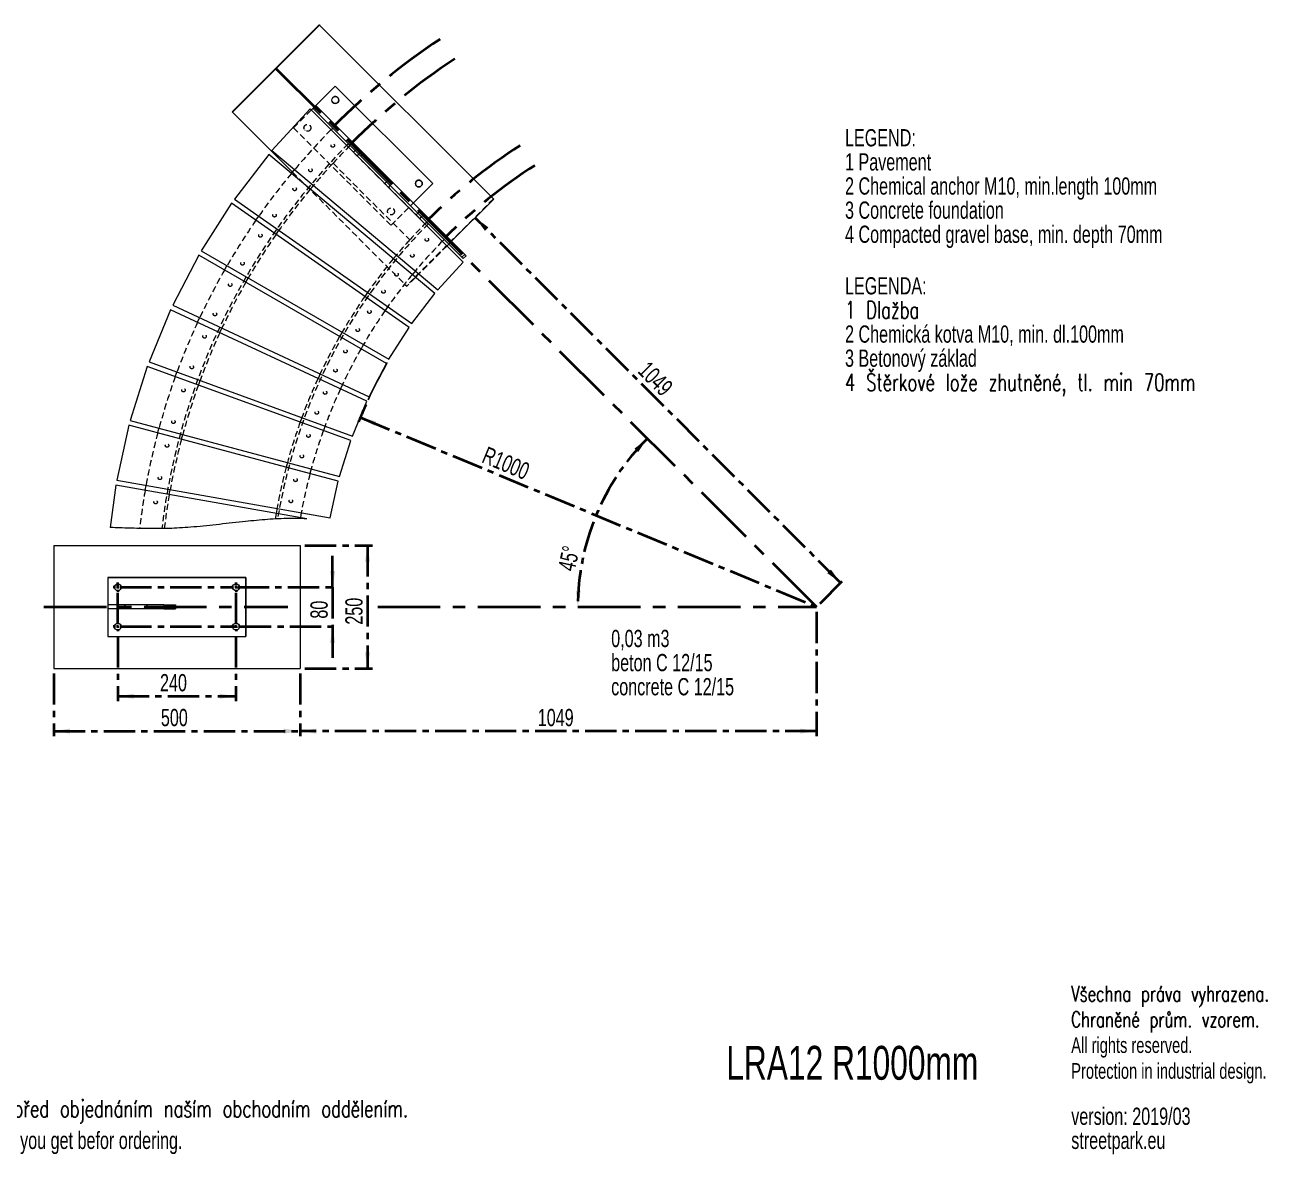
# Model space of a CAD drawing. Header units: millimetres. Extents: x 9 to 396, y 8 to 265.
# Drawn here: x 144.2 to 396.4, y 8.1 to 237.6 of the extents above; entities that cross this region are included whole.
import ezdxf

# ---------------------------------------------------------------- set-up
doc = ezdxf.new("R2010")
doc.units = ezdxf.units.MM
for name, pattern in [('CENTER', [10.16, 6.35, -1.27, 1.27, -1.27]), ('CENTERX2', [20.32, 12.7, -2.54, 2.54, -2.54]), ('HIDDEN', [1.905, 1.27, -0.635])]:
    doc.linetypes.add(name, pattern=pattern)
doc.layers.add('HLADINA0', color=7, linetype='Continuous')
doc.layers.add('HLADINA1', color=7, linetype='Continuous', lineweight=15)
doc.layers.add('HLADINA2', color=7, linetype='CENTER', lineweight=40)
doc.styles.add('SLDTEXTSTYLE0', font='TXT', dxfattribs={"width": 0.7})
doc.styles.add('SLDTEXTSTYLE1', font='TXT', dxfattribs={"width": 0.7, "bigfont": 'bigfont'})
doc.dimstyles.new('SLDDIMSTYLE0', dxfattribs={"dimtxt": 3.5, "dimasz": 3.302, "dimexe": 0, "dimexo": 0.0625, "dimgap": 0.875, "dimtad": 1, "dimlfac": 10, "dimrnd": 1e-09, "dimzin": 12, "dimdsep": 46, "dimtxsty": 'SLDTEXTSTYLE0', "dimsah": 1, "dimcen": 0.09, "dimadec": 0, "dimazin": 3, "dimtfac": 1, "dimtofl": 0, "dimtmove": 0, "dimatfit": 3, "dimfxl": 0, "dimfrac": 2, "dimtolj": 1, "dimtzin": 12, "dimarcsym": 0})
doc.dimstyles.new('SLDDIMSTYLE1', dxfattribs={"dimtxt": 3.5, "dimasz": 3.302, "dimexe": 0, "dimexo": 0.0625, "dimgap": 0.875, "dimtad": 1, "dimdec": 0, "dimlfac": 10, "dimrnd": 1e-09, "dimzin": 12, "dimdsep": 46, "dimtxsty": 'SLDTEXTSTYLE0', "dimsah": 1, "dimcen": 0.09, "dimadec": 0, "dimazin": 3, "dimtfac": 1, "dimtdec": 0, "dimtofl": 0, "dimtmove": 0, "dimatfit": 3, "dimfxl": 0, "dimfrac": 2, "dimtolj": 1, "dimtzin": 12, "dimarcsym": 0})
doc.dimstyles.new('SLDDIMSTYLE2', dxfattribs={"dimtxt": 3.5, "dimasz": 3.302, "dimexe": 0, "dimexo": 0.0625, "dimgap": 0.875, "dimtad": 1, "dimlfac": 10, "dimrnd": 1e-09, "dimzin": 12, "dimdsep": 46, "dimtxsty": 'SLDTEXTSTYLE0', "dimsah": 1, "dimcen": 0.09, "dimadec": 0, "dimazin": 3, "dimtfac": 1, "dimtmove": 0, "dimatfit": 0, "dimfxl": 0, "dimfrac": 2, "dimtolj": 1, "dimtzin": 12, "dimarcsym": 0})
doc.dimstyles.new('SLDDIMSTYLE5', dxfattribs={"dimtxt": 3.5, "dimasz": 3.302, "dimexe": 0, "dimexo": 0.0625, "dimgap": 0.875, "dimtad": 1, "dimlfac": 10, "dimrnd": 1e-09, "dimzin": 12, "dimdsep": 46, "dimtxsty": 'SLDTEXTSTYLE0', "dimsah": 1, "dimcen": 0, "dimadec": 0, "dimazin": 3, "dimtfac": 1, "dimtofl": 0, "dimtmove": 0, "dimatfit": 3, "dimfxl": 0, "dimfrac": 2, "dimtolj": 1, "dimtzin": 12, "dimarcsym": 0})
doc.dimstyles.new('SLDDIMSTYLE6', dxfattribs={"dimtxt": 3.5, "dimasz": 3.302, "dimexe": 0, "dimexo": 0.0625, "dimgap": 0.875, "dimtad": 1, "dimdec": 0, "dimlfac": 10, "dimrnd": 1e-09, "dimzin": 12, "dimdsep": 46, "dimtxsty": 'SLDTEXTSTYLE0', "dimsah": 1, "dimcen": 0.09, "dimadec": 0, "dimazin": 3, "dimtfac": 1, "dimtofl": 0, "dimtmove": 0, "dimatfit": 3, "dimfxl": 0, "dimfrac": 2, "dimtolj": 1, "dimtzin": 12, "dimarcsym": 0})
doc.dimstyles.new('SLDDIMSTYLE7', dxfattribs={"dimtxt": 3.5, "dimasz": 3.302, "dimexe": 0, "dimexo": 0.0625, "dimgap": 0.875, "dimtad": 1, "dimdec": 4, "dimlfac": 10, "dimzin": 12, "dimdsep": 46, "dimtxsty": 'SLDTEXTSTYLE0', "dimsah": 1, "dimcen": 0.09, "dimadec": 0, "dimazin": 3, "dimtfac": 1, "dimtdec": 0, "dimtofl": 0, "dimtmove": 0, "dimatfit": 3, "dimfxl": 0, "dimfrac": 2, "dimtolj": 1, "dimtzin": 12, "dimarcsym": 0})

# ---------------------------------------------------------------- blocks, each defined once
blk = doc.blocks.new('SW_NOTE_0')
at = {"layer": 'HLADINA2', "color": 0, "char_height": 3.5, "attachment_point": 1, "style": 'SLDTEXTSTYLE0'}
for s, insert in [('version: 2019/03', (0, 4.51)), ('streetpark.eu', (0, -0.39))]:
    blk.add_mtext(s, dxfattribs=dict(at, insert=insert))
blk = doc.blocks.new('SW_NOTE_1')
at = {"layer": 'HLADINA2', "color": 0, "char_height": 3.175, "attachment_point": 1}
for s, insert, style in [('Všechna práva vyhrazena.', (0, 4.09), 'SLDTEXTSTYLE1'), ('Chraněné prům. vzorem.', (0, -1.14), 'SLDTEXTSTYLE1'), ('All rights reserved.', (0, -6.37), 'SLDTEXTSTYLE0'), ('Protection in industrial design.', (0, -11.61), 'SLDTEXTSTYLE0')]:
    blk.add_mtext(s, dxfattribs=dict(at, insert=insert, style=style))
blk = doc.blocks.new('SW_NOTE_2')
at = {"layer": 'HLADINA2', "color": 0, "char_height": 3.5, "attachment_point": 1}
for s, insert, style in [('LEGENDA:', (0, 4.51), 'SLDTEXTSTYLE0'), ('1 Dlažba', (0, -0.39), 'SLDTEXTSTYLE1'), ('2 Chemická kotva M10, min. dl.100mm', (0, -5.29), 'SLDTEXTSTYLE0'), ('3 Betonový základ', (0, -10.19), 'SLDTEXTSTYLE0'), ('4 Štěrkové lože zhutněné, tl. min 70mm', (0, -15.09), 'SLDTEXTSTYLE1')]:
    blk.add_mtext(s, dxfattribs=dict(at, insert=insert, style=style))
blk = doc.blocks.new('SW_NOTE_3')
at = {"layer": 'HLADINA2', "color": 0, "char_height": 3.5, "attachment_point": 1, "style": 'SLDTEXTSTYLE0'}
for s, insert in [('LEGEND:', (0, 4.51)), ('1 Pavement', (0, -0.39)), ('2 Chemical anchor M10, min.length 100mm', (0, -5.29)), ('3 Concrete foundation', (0, -10.19)), ('4 Compacted gravel base, min. depth 70mm', (0, -15.09))]:
    blk.add_mtext(s, dxfattribs=dict(at, insert=insert))
blk = doc.blocks.new('SW_NOTE_4')
at = {"layer": 'HLADINA1', "color": 0, "char_height": 3.5, "attachment_point": 1, "style": 'SLDTEXTSTYLE0'}
for s, insert in [('0,03 m3', (0, 4.51)), ('beton C 12/15', (0, -0.39)), ('concrete C 12/15', (0, -5.29))]:
    blk.add_mtext(s, dxfattribs=dict(at, insert=insert))
blk = doc.blocks.new('_D_8')
at = {"layer": 'HLADINA2'}
blk.add_line((212.3, 157.8), (304.92, 119.3), dxfattribs=at)
blk.add_arc((304.92, 119.3), 100.31, 155.7781, 157.9984, dxfattribs=at)
blk.add_solid([(212.3, 157.8), (215.15, 156.07), (215.54, 157.01)], dxfattribs=at)
at = {"layer": 'HLADINA2', "insert": (238.07, 151.98), "char_height": 3.5, "attachment_point": 1, "rotation": 337.4272, "style": 'SLDTEXTSTYLE0'}
blk.add_mtext('R1000', dxfattribs=at)
blk = doc.blocks.new('_D_9')
at = {"layer": 'HLADINA2'}
for p, q in [((304.92, 118.3), (304.92, 93.07)), ((200.04, 105.8), (200.04, 93.07)), ((304.92, 94.07), (200.04, 94.07))]:
    blk.add_line(p, q, dxfattribs=at)
for points in [[(200.04, 94.07), (203.35, 93.56), (203.35, 94.58)], [(304.92, 94.07), (301.62, 94.58), (301.62, 93.56)]]:
    blk.add_solid(points, dxfattribs=at)
at = {"layer": 'HLADINA2', "insert": (248.31, 98.58), "char_height": 3.5, "attachment_point": 1, "style": 'SLDTEXTSTYLE0'}
blk.add_mtext('1049', dxfattribs=at)
blk = doc.blocks.new('_D_10')
at = {"layer": 'HLADINA2'}
for p, q in [((309.81, 124.19), (235.62, 198.38)), ((305.63, 120.01), (310.51, 124.89))]:
    blk.add_line(p, q, dxfattribs=at)
for points in [[(235.62, 198.38), (237.6, 195.68), (238.31, 196.4)], [(309.81, 124.19), (307.83, 126.88), (307.11, 126.16)]]:
    blk.add_solid(points, dxfattribs=at)
at = {"layer": 'HLADINA2', "insert": (270.89, 169.49), "char_height": 3.5, "attachment_point": 1, "rotation": 314.9986, "style": 'SLDTEXTSTYLE0'}
blk.add_mtext('1049', dxfattribs=at)
blk = doc.blocks.new('_D_11')
at = {"layer": 'HLADINA2'}
blk.add_arc((304.92, 119.3), 48.49, 135.1026, 180, dxfattribs=at)
for points in [[(270.57, 153.53), (267.95, 151.46), (268.69, 150.76)], [(256.43, 119.3), (257.05, 122.58), (256.04, 122.62)]]:
    blk.add_solid(points, dxfattribs=at)
at = {"layer": 'HLADINA2', "insert": (252.37, 127.11), "char_height": 3.5, "attachment_point": 1, "rotation": 77.5814, "style": 'SLDTEXTSTYLE0'}
blk.add_mtext('45°', dxfattribs=at)
blk = doc.blocks.new('_D_12')
at = {"layer": 'HLADINA2'}
for p, q in [((150.04, 105.8), (150.04, 93.07)), ((200.04, 105.8), (200.04, 93.07)), ((150.04, 94.07), (200.04, 94.07))]:
    blk.add_line(p, q, dxfattribs=at)
for points in [[(150.04, 94.07), (153.35, 93.56), (153.35, 94.58)], [(200.04, 94.07), (196.74, 94.58), (196.74, 93.56)]]:
    blk.add_solid(points, dxfattribs=at)
at = {"layer": 'HLADINA2', "insert": (171.79, 98.58), "char_height": 3.5, "attachment_point": 1, "style": 'SLDTEXTSTYLE0'}
blk.add_mtext('500', dxfattribs=at)
blk = doc.blocks.new('_D_13')
at = {"layer": 'HLADINA2'}
for p, q in [((163.04, 113.35), (163.04, 100.15)), ((187.04, 113.35), (187.04, 100.15)), ((163.04, 101.15), (187.04, 101.15))]:
    blk.add_line(p, q, dxfattribs=at)
for points in [[(163.04, 101.15), (166.35, 100.64), (166.35, 101.66)], [(187.04, 101.15), (183.74, 101.66), (183.74, 100.64)]]:
    blk.add_solid(points, dxfattribs=at)
at = {"layer": 'HLADINA2', "insert": (171.61, 105.66), "char_height": 3.5, "attachment_point": 1, "style": 'SLDTEXTSTYLE0'}
blk.add_mtext('240', dxfattribs=at)
blk = doc.blocks.new('_D_14')
at = {"layer": 'HLADINA2'}
for p, q in [((206.66, 123.3), (206.66, 129.65)), ((187.4, 123.3), (207.66, 123.3)), ((206.66, 123.3), (206.66, 115.3)), ((187.84, 115.3), (207.66, 115.3)), ((206.66, 115.3), (206.66, 108.95))]:
    blk.add_line(p, q, dxfattribs=at)
for points in [[(206.66, 123.3), (207.17, 126.6), (206.15, 126.6)], [(206.66, 115.3), (206.15, 112), (207.17, 112)]]:
    blk.add_solid(points, dxfattribs=at)
at = {"layer": 'HLADINA2', "insert": (202.15, 116.92), "char_height": 3.5, "attachment_point": 1, "rotation": 90, "style": 'SLDTEXTSTYLE0'}
blk.add_mtext('80', dxfattribs=at)
blk = doc.blocks.new('_D_15')
at = {"layer": 'HLADINA2'}
for p, q in [((201.04, 131.8), (214.75, 131.8)), ((213.75, 131.8), (213.75, 106.8)), ((201.04, 106.8), (214.75, 106.8))]:
    blk.add_line(p, q, dxfattribs=at)
for points in [[(213.75, 131.8), (213.24, 128.5), (214.26, 128.5)], [(213.75, 106.8), (214.26, 110.1), (213.24, 110.1)]]:
    blk.add_solid(points, dxfattribs=at)
at = {"layer": 'HLADINA2', "insert": (209.24, 115.7), "char_height": 3.5, "attachment_point": 1, "rotation": 90, "style": 'SLDTEXTSTYLE0'}
blk.add_mtext('250', dxfattribs=at)
blk = doc.blocks.new('SW_CENTERMARKSYMBOL_0')
at = {"layer": 'HLADINA2', "color": 0}
for p, q in [((-0.5, 0), (-0.95, 0)), ((0, 0), (-0.25, 0)), ((0, 0.5), (0, 0.95)), ((0, 0), (0, 0.25)), ((0, 0), (0, -0.25)), ((0, 0), (0.25, 0)), ((0.5, 0), (0.95, 0)), ((0, -0.5), (0, -0.95))]:
    blk.add_line(p, q, dxfattribs=at)
blk = doc.blocks.new('SW_CENTERMARKSYMBOL_1')
at = {"layer": 'HLADINA2', "color": 0}
for p, q in [((0, 0.5), (0, 8.32)), ((0, 0), (-0.25, 0)), ((0, 0), (0, 0.25)), ((0, 0), (0, -0.25)), ((0, 0), (0.25, 0)), ((0.5, 0), (0.95, 0)), ((-0.5, 0), (-0.95, 0)), ((0, -0.5), (0, -0.95))]:
    blk.add_line(p, q, dxfattribs=at)
blk = doc.blocks.new('SW_CENTERMARKSYMBOL_2')
at = {"layer": 'HLADINA2', "color": 0}
for p, q in [((0, 0.5), (0, 8.46)), ((-0.5, 0), (-0.95, 0)), ((0, 0), (-0.25, 0)), ((0, 0), (0, 0.25)), ((0, 0), (0, -0.25)), ((0, 0), (0.25, 0)), ((0.5, 0), (23.79, 0)), ((0, -0.5), (0, -0.95))]:
    blk.add_line(p, q, dxfattribs=at)
blk = doc.blocks.new('SW_CENTERMARKSYMBOL_3')
at = {"layer": 'HLADINA2', "color": 0}
for p, q in [((-0.5, 0), (-0.95, 0)), ((0, 0), (-0.25, 0)), ((0, 0.5), (0, 0.95)), ((0, 0), (0, 0.25)), ((0, 0), (0, -0.25)), ((0, 0), (0.25, 0)), ((0, -0.5), (0, -0.95)), ((0.5, 0), (23.36, 0))]:
    blk.add_line(p, q, dxfattribs=at)

msp = doc.modelspace()

# ---------------------------------------------------------------- hatches: boundary and pattern name
at = {"linetype": 'Continuous', "lineweight": 0}
h = msp.add_hatch(dxfattribs=at)
h.set_pattern_fill('ANSI31', style=0)
h.paths.add_polyline_path([(172.361783, 119.701622), (161.044255, 119.701622), (161.044255, 118.901622), (172.361783, 118.901622)], flags=0)

# ---------------------------------------------------------------- linework, layer by layer
at = {"color": 7, "linetype": 'Continuous', "lineweight": 15}
for p, q in [((203.949876, 237.556959), (186.271784, 219.879712)), ((203.965175, 237.541659), (186.287084, 219.864412)), ((204.019815, 237.487017), (186.341723, 219.80977)), ((203.949876, 237.556959), (203.965175, 237.541659)), ((203.965175, 237.541659), (204.019815, 237.487017)), ((204.019815, 237.487017), (239.374141, 202.131002)), ((207.201463, 225.112609), (202.320835, 220.232214)), ((207.203211, 225.110861), (202.322583, 220.230466)), ((207.203211, 225.110861), (207.201463, 225.112609)), ((227.001634, 205.311492), (207.203211, 225.110861)), ((186.271784, 219.879712), (186.287084, 219.864412)), ((186.287084, 219.864412), (186.341723, 219.80977)), ((186.341723, 219.80977), (198.52116, 207.62975)), ((202.068878, 220.484159), (194.335916, 212.002569)), ((233.183204, 189.371319), (202.068878, 220.484159)), ((203.243319, 221.151157), (202.67762, 220.585485)), ((202.791269, 220.47183), (202.67762, 220.585485)), ((203.356968, 221.037502), (202.791269, 220.47183)), ((202.791269, 220.47183), (203.074979, 220.188107)), ((203.640678, 220.753779), (203.074979, 220.188107)), ((203.074979, 220.188107), (232.914029, 190.347631)), ((203.356968, 221.037502), (203.243319, 221.151157)), ((203.356968, 221.037502), (203.640678, 220.753779)), ((203.640678, 220.753779), (233.479728, 190.913303)), ((206.323283, 216.229958), (206.676448, 216.586466)), ((194.335916, 212.002569), (228.042598, 183.720677)), ((193.694819, 211.235106), (186.72645, 202.117921)), ((227.402237, 182.952597), (193.694819, 211.235106)), ((198.303635, 207.368038), (198.944673, 208.135551)), ((223.041741, 201.351789), (227.001634, 205.311492)), ((186.72645, 202.117921), (222.769847, 176.881345)), ((239.374141, 202.131002), (230.817944, 193.575214)), ((186.152893, 201.298755), (179.969326, 191.632073)), ((222.19629, 176.06218), (186.152893, 201.298755)), ((191.082301, 197.847322), (191.65453, 198.667418)), ((195.16561, 194.988304), (195.737789, 195.808434)), ((229.303456, 193.958377), (228.95187, 193.602452)), ((230.252245, 193.009542), (229.898526, 192.65584)), ((179.469346, 190.766036), (174.190025, 180.577317)), ((217.575879, 168.766433), (179.469346, 190.766036)), ((179.969326, 191.632073), (218.075858, 169.632471)), ((219.616555, 190.790624), (218.975938, 190.022758)), ((228.042598, 183.720677), (233.183204, 189.371319)), ((233.479728, 190.913303), (232.914029, 190.347631)), ((232.914029, 190.347631), (233.195989, 190.065658)), ((233.761688, 190.63133), (233.195989, 190.065658)), ((233.479728, 190.913303), (233.761688, 190.63133)), ((223.458622, 187.566903), (222.818107, 186.798952)), ((224.193071, 186.950657), (223.483243, 186.240864)), ((189.029552, 185.246753), (189.52866, 186.113294)), ((222.769847, 176.881345), (227.402237, 182.952597)), ((173.749323, 179.68321), (169.377842, 169.073243)), ((213.627795, 161.087573), (173.749323, 179.68321)), ((174.190025, 180.577317), (214.068127, 161.983012)), ((217.867909, 180.313545), (217.296081, 179.493169)), ((179.243049, 177.121444), (179.663992, 178.024923)), ((218.075858, 169.632471), (222.19629, 176.06218)), ((169.377842, 169.073243), (210.724438, 154.024313)), ((169.035822, 168.133551), (165.564615, 157.195911)), ((210.382418, 153.084621), (169.035822, 168.133551)), ((174.711137, 166.067905), (175.053485, 167.007478)), ((204.120833, 166.621222), (203.699686, 165.717127)), ((214.068127, 161.983012), (217.575879, 168.766433)), ((208.666379, 164.501731), (208.245198, 163.597519)), ((210.724438, 154.024313), (213.627795, 161.087573)), ((165.564615, 157.195911), (208.066343, 145.807607)), ((200.411014, 157.778092), (200.068586, 156.838548)), ((165.305796, 156.229985), (162.84313, 145.022108)), ((207.807524, 144.841682), (165.305796, 156.229985)), ((175.967033, 153.373315), (176.226862, 154.338971)), ((205.123966, 156.062718), (204.781519, 155.123181)), ((208.066343, 145.807607), (210.382418, 153.084621)), ((197.477532, 148.644871), (197.217503, 147.679269)), ((162.669482, 144.0373), (161.518889, 135.422651)), ((201.392965, 137.209305), (162.669482, 144.0373)), ((162.84313, 145.022108), (206.174797, 137.381566)), ((168.592944, 142.992834), (168.768225, 143.977354)), ((206.174797, 137.381566), (207.807524, 144.841682)), ((173.501871, 142.127258), (173.677213, 143.111767)), ((200.282653, 138.42051), (200.106879, 137.436077)), ((150.044255, 131.801622), (150.044255, 106.801622)), ((150.044255, 131.801622), (200.044255, 131.801622)), ((200.044255, 131.801622), (200.044255, 106.801622)), ((189.044255, 125.301622), (161.044255, 125.301622)), ((161.044255, 125.301622), (161.044255, 119.701622)), ((189.044255, 113.301622), (189.044255, 125.301622)), ((161.044255, 119.701622), (161.044255, 118.901622)), ((172.361783, 119.701622), (161.044255, 119.701622)), ((172.361783, 118.901622), (161.044255, 118.901622)), ((161.044255, 118.901622), (161.044255, 113.301622)), ((172.361783, 119.701622), (172.361783, 118.901622)), ((172.361783, 119.701622), (174.747648, 119.701622)), ((172.361783, 118.901622), (174.747648, 118.901622)), ((174.747648, 119.701622), (174.747648, 118.901622)), ((161.044255, 113.301622), (189.044255, 113.301622)), ((150.044255, 106.801622), (200.044255, 106.801622))]:
    msp.add_line(p, q, dxfattribs=at)
at = {"color": 7, "linetype": 'HIDDEN', "lineweight": 0}
for p, q in [((207.698124, 222.777403), (207.696375, 222.779152)), ((202.320835, 220.232214), (198.715979, 216.627531)), ((202.322583, 220.230466), (198.717727, 216.625782)), ((206.706402, 221.789226), (206.70815, 221.787477)), ((202.041134, 217.120684), (202.039386, 217.122433)), ((198.717727, 216.625782), (198.715979, 216.627531)), ((198.717727, 216.625782), (218.516149, 196.826414)), ((201.049413, 216.132507), (201.051161, 216.130758)), ((209.923867, 214.47029), (209.358168, 213.904618)), ((209.928245, 214.465911), (209.362546, 213.90024)), ((210.199993, 213.060621), (209.845376, 213.413107)), ((209.853526, 212.702113), (210.207088, 213.055657)), ((209.853526, 212.702113), (225.409504, 197.145392)), ((210.686293, 213.707828), (210.120594, 213.142156)), ((211.232368, 212.030328), (210.878806, 211.676783)), ((211.798128, 212.595939), (211.232429, 212.030267)), ((206.742622, 209.449052), (222.314005, 193.876925)), ((211.656605, 210.898947), (212.010167, 211.252492)), ((212.010228, 211.252431), (212.575927, 211.818103)), ((212.932803, 211.46121), (212.367104, 210.895538)), ((198.52116, 207.62975), (221.696049, 184.453755)), ((217.596177, 205.666215), (217.242615, 205.31267)), ((218.161907, 206.231857), (217.596208, 205.666185)), ((218.020414, 204.534834), (218.373976, 204.888379)), ((218.374007, 204.888349), (218.939705, 205.454021)), ((218.514401, 196.828162), (226.999885, 205.313241)), ((223.676478, 204.818339), (223.678227, 204.81659)), ((224.6682, 205.806516), (224.666451, 205.808265)), ((239.304202, 202.200944), (221.62611, 184.523697)), ((239.319501, 202.185644), (221.641409, 184.508397)), ((218.516149, 196.826414), (223.041741, 201.351789)), ((219.01121, 200.149797), (219.009462, 200.151546)), ((223.959986, 199.302102), (223.606424, 198.948557)), ((224.525685, 199.867774), (223.959986, 199.302102)), ((218.019489, 199.16162), (218.021237, 199.159871)), ((224.384223, 198.170721), (224.737785, 198.524266)), ((224.737785, 198.524266), (225.303484, 199.089938)), ((225.409504, 197.145392), (225.763065, 197.498937)), ((226.111942, 197.152603), (225.757122, 197.504876)), ((229.898526, 192.65584), (224.193071, 186.950657)), ((230.817944, 193.575214), (230.252245, 193.009542)), ((232.989389, 191.403666), (232.42369, 190.837994)), ((233.75181, 190.641208), (233.186111, 190.075536)), ((223.483243, 186.240864), (221.696049, 184.453755)), ((195.167703, 138.306987), (194.974225, 137.158111)), ((200.106879, 137.436077), (200.077139, 137.264008)), ((172.484147, 135.217346), (171.979533, 135.20895))]:
    msp.add_line(p, q, dxfattribs=at)
at = {"color": 7, "linetype": 'Continuous', "lineweight": 15, "flags": 128}
for points in [[(202.122239, 204.164004), (202.416477, 204.517812), (202.763213, 204.931571)], [(184.712616, 187.739), (184.942039, 188.13909), (185.211755, 188.605522)], [(213.759489, 183.190146), (213.605798, 182.971241), (213.187583, 182.369824)], [(183.760708, 175.014825), (183.768098, 175.030842), (184.181691, 175.918417)], [(208.581576, 175.113695), (208.258467, 174.554526), (208.08264, 174.247054)], [(212.925085, 172.606107), (212.673266, 172.171009), (212.426199, 171.739438)], [(179.395197, 164.363046), (179.599272, 164.925745), (179.737558, 165.302615)], [(171.152219, 154.663441), (171.257418, 155.057843), (171.412011, 155.629106)], [(202.322077, 147.346779), (202.186385, 146.847542), (202.061991, 146.381192)], [(195.343381, 139.291437), (195.312882, 139.124143), (195.167703, 138.306987)]]:
    msp.add_lwpolyline(points, dxfattribs=at)
at = {"color": 7, "linetype": 'Continuous', "lineweight": 15}
for centre, radius in [((207.203135, 222.282442), 0.699999), ((224.173215, 205.311552), 0.699999), ((163.044255, 123.301622), 0.7), ((187.044255, 123.301622), 0.7), ((163.044255, 115.301622), 0.7), ((187.044255, 115.301622), 0.7)]:
    msp.add_circle(centre, radius, dxfattribs=at)
at = {"color": 7, "linetype": 'HIDDEN', "lineweight": 0}
for centre, radius in [((201.544397, 216.627471), 0.699999), ((201.546146, 216.625722), 0.699999), ((206.697355, 213.028758), 0.35), ((202.15931, 208.050061), 0.35), ((198.954259, 204.212381), 0.35), ((218.514477, 199.656581), 0.699999), ((218.516226, 199.654833), 0.699999), ((194.865418, 198.861629), 0.35), ((191.997536, 194.765869), 0.35), ((225.794709, 193.931405), 0.35), ((188.36794, 189.09355), 0.35), ((222.845879, 190.691968), 0.35), ((219.643041, 186.852432), 0.35), ((185.86794, 184.763423), 0.35), ((216.986421, 183.372336), 0.35), ((182.770366, 178.783941), 0.35), ((214.118539, 179.276576), 0.35), ((180.657275, 174.252403), 0.35), ((211.756936, 175.589907), 0.35), ((209.256936, 171.25978), 0.35), ((178.067808, 168.035986), 0.35), ((207.244989, 167.371237), 0.35), ((176.371387, 163.335962), 0.35), ((205.131898, 162.839699), 0.35), ((203.446356, 158.798951), 0.35), ((174.333418, 156.917563), 0.35), ((201.747339, 154.099184), 0.35), ((173.039207, 152.087965), 0.35), ((200.420286, 149.92694), 0.35), ((171.594627, 145.510552), 0.35), ((199.126075, 145.097342), 0.35), ((170.726268, 140.586534), 0.35), ((198.18901, 140.82059), 0.35)]:
    msp.add_circle(centre, radius, dxfattribs=at)
for centre, radius, start, end in [((207.20139, 222.284187), 0.7, 44.99883589, 224.99842588), ((304.528128, 119.299205), 137.984645, 135.37409412, 139.92324321), ((304.528128, 119.299205), 133.5, 135.17263313, 173.15555887), ((304.528128, 119.299205), 133, 135.17263313, 137.32660072), ((304.528128, 119.299205), 133, 137.32660072, 139.92031518), ((304.528128, 119.299205), 137.984645, 140.33847819, 144.88664239), ((224.171464, 205.313299), 0.699998, 134.9984738, 224.99851427), ((224.171467, 205.313301), 0.699999, 44.99878798, 134.9987475), ((304.528128, 119.299205), 133, 140.35111271, 144.88234262), ((304.528128, 119.299205), 137.984645, 145.30187686, 149.84933456), ((304.528128, 119.299216), 110.499992, 135.20634759, 170.68433786), ((304.528128, 119.299205), 110.999992, 135.20634383, 137.78833506), ((304.528128, 119.299205), 133, 145.31313957, 149.84363651), ((304.528128, 119.299205), 110.999992, 137.78833506, 139.9042505), ((304.528128, 119.299205), 105.984637, 135.48663374, 139.89965472), ((304.528128, 119.299205), 110.999992, 140.42043252, 144.85875181), ((304.528128, 119.299205), 137.984645, 150.26456869, 154.81160368), ((304.528128, 119.299205), 105.984637, 140.44026364, 144.85200295), ((304.528128, 119.299205), 133, 150.27443312, 154.80449154), ((304.528128, 119.299205), 110.999992, 145.37493284, 149.81237408), ((304.528128, 119.299205), 105.984637, 145.39261074, 149.80343051), ((304.528128, 119.299205), 137.984645, 155.22547933, 159.77237854), ((304.528128, 119.299205), 133, 155.23393001, 159.76384758), ((304.528128, 119.299205), 110.999992, 150.32855457, 154.76547063), ((304.528128, 119.299205), 105.984637, 150.34403769, 154.75430751), ((304.528128, 119.299205), 137.984645, 160.18761249, 164.73466384), ((304.528128, 119.299205), 133, 160.19464395, 164.72471936), ((304.528128, 119.299205), 110.999992, 155.28029487, 159.71704222), ((304.528128, 119.299205), 105.984637, 155.29355897, 159.70365211), ((304.528128, 119.299205), 110.999992, 160.23322225, 164.67015865), ((304.528128, 119.299205), 137.984645, 165.14989797, 169.69738831), ((304.528128, 119.299205), 105.984637, 160.24425874, 164.65454987), ((304.528128, 119.299205), 133, 165.15551594, 169.68604675), ((304.528128, 119.299205), 110.999992, 165.18633903, 169.62382094), ((304.528128, 119.299205), 105.984637, 165.19515692, 169.6060193), ((304.528128, 119.299205), 137.984645, 170.1126228, 173.36578304), ((304.528128, 119.299205), 133, 170.11684374, 173.12606098)]:
    msp.add_arc(centre, radius, start, end, dxfattribs=at)
at = {"color": 7, "linetype": 'Continuous', "lineweight": 15}
for centre, radius, start, end in [((207.201389, 222.284191), 0.699998, 314.9984738, 44.99851427), ((207.201386, 222.284189), 0.699999, 224.99878798, 314.9987475), ((224.171463, 205.313304), 0.7, 224.99883589, 44.99842588)]:
    msp.add_arc(centre, radius, start, end, dxfattribs=at)
msp.add_open_spline([(201.392965, 137.209305), (200.719523, 137.238017), (199.346615, 137.296552), (197.249832, 137.267423), (195.089609, 137.174458), (192.879595, 137.020485), (190.634253, 136.821986), (188.232272, 136.57785), (185.690689, 136.298271), (183.029104, 136.000773), (180.40543, 135.722161), (177.930065, 135.492513), (175.616819, 135.326516), (173.468565, 135.233142), (171.388679, 135.195414), (169.363898, 135.201402), (167.379069, 135.239376), (165.418984, 135.297048), (163.468461, 135.363988), (162.169362, 135.403078), (161.518889, 135.422651)], degree=3, knots=[0, 0, 0, 0, 0.0505822412, 0.103119097, 0.1573208748, 0.2128586683, 0.2693759032, 0.3264969003, 0.3940647093, 0.461284504, 0.5275064518, 0.5920892912, 0.6478620086, 0.7015555705, 0.7534576882, 0.8039798908, 0.8535174068, 0.9024520796, 0.9511566481, 1, 1, 1, 1], dxfattribs=at)
at = {"layer": 'HLADINA0'}
msp.add_arc((304.9199, 119.301622), 100.305362, 150.34898059, 155.20691563, dxfattribs=at)
at = {"layer": 'HLADINA1'}
for p, q in [((150.044255, 131.801622), (150.044255, 106.801622)), ((150.044255, 131.801622), (200.044255, 131.801622)), ((200.044255, 131.801622), (200.044255, 106.801622)), ((161.044255, 125.301622), (161.044255, 113.301622)), ((161.044255, 125.301622), (189.044255, 125.301622)), ((189.044255, 125.301622), (189.044255, 113.301622)), ((161.044255, 113.301622), (189.044255, 113.301622)), ((150.044255, 106.801622), (200.044255, 106.801622))]:
    msp.add_line(p, q, dxfattribs=at)
at = {"layer": 'HLADINA2', "linetype": 'CENTERX2'}
for p, q in [((195.180769, 228.648393), (304.9199, 119.301622)), ((148.043657, 119.301622), (197.576099, 119.301622)), ((215.822003, 119.301622), (304.9199, 119.301622))]:
    msp.add_line(p, q, dxfattribs=at)
for radius, start in [(138.376425, 123.52955636), (133.391779, 123.40458329), (111.391771, 122.71907914), (106.376416, 122.52301167)]:
    msp.add_arc((304.9199, 119.301622), radius, start, 135.10261048, dxfattribs=at)

# ---------------------------------------------------------------- block references
at = {"layer": 'HLADINA1'}
msp.add_blockref('SW_NOTE_4', (263.22083, 110.133202), dxfattribs=at)
at = {"layer": 'HLADINA2'}
for name, p in [('SW_NOTE_3', (310.697547, 211.854914)), ('SW_NOTE_2', (310.697547, 181.775688)), ('SW_CENTERMARKSYMBOL_3', (163.044255, 123.301622)), ('SW_CENTERMARKSYMBOL_2', (163.044255, 115.301622)), ('SW_CENTERMARKSYMBOL_0', (187.044255, 123.301622)), ('SW_CENTERMARKSYMBOL_1', (187.044255, 115.301622)), ('SW_NOTE_1', (356.631036, 38.230895)), ('SW_NOTE_0', (356.631036, 13.067943))]:
    msp.add_blockref(name, p, dxfattribs=at)

# ---------------------------------------------------------------- texts
at = {"layer": 'HLADINA2', "attachment_point": 1}
for s, insert, char_height, style in [('LRA12 R1000mm', (286.583433, 30.122727), 6.87916667, 'SLDTEXTSTYLE0'), ('Rozměry výrobků a kotvení jsou pouze orientační. Přesné rozměry obdržíte před objednáním naším obchodním oddělením.', (8.935372, 19.114767), 3.5, 'SLDTEXTSTYLE1'), ('Dimensions of product, foundations and anchores are informative only. The exact dimension you get befor ordering.', (8.628355, 12.67968), 3.5, 'SLDTEXTSTYLE0')]:
    msp.add_mtext(s, dxfattribs=dict(at, insert=insert, char_height=char_height, style=style))

# ---------------------------------------------------------------- dimensions: what is measured, and where the dimension line sits
at = {"layer": 'HLADINA2'}
dim = msp.add_angular_dim_2l(base=(260.105804, 137.817232), line1=((195.180769, 228.648393), (304.9199, 119.301622)), line2=((215.822003, 119.301622), (304.9199, 119.301622)), dimstyle='SLDDIMSTYLE7', dxfattribs=at)
dim.commit()
dim.dimension.update_dxf_attribs({"geometry": '_D_11', "text_midpoint": (257.565939, 129.729151), "dimtype": 162})
for base, p1, p2, angle, dimstyle, picture, middle in [((235.619871, 198.376911), (304.9199, 119.301622), (239.374141, 202.131002), 314.99863089, 'SLDDIMSTYLE6', '_D_10', (271.03818, 162.956909)), ((213.747036, 106.801622), (200.044255, 131.801622), (200.044255, 106.801622), 90, 'SLDDIMSTYLE0', '_D_15', (213.747036, 119.370434)), ((206.662669, 115.301622), (186.404066, 123.301622), (186.835435, 115.301622), 90, 'SLDDIMSTYLE2', '_D_14', (206.662669, 119.370434))]:
    dim = msp.add_linear_dim(base=base, p1=p1, p2=p2, angle=angle, dimstyle=dimstyle, dxfattribs=at)
    dim.commit()
    dim.dimension.update_dxf_attribs({"geometry": picture, "text_midpoint": middle, "dimtype": 160})
dim = msp.add_radius_dim(center=(304.9199, 119.301622), mpoint=(212.298702, 157.804604), text='R1000', dimstyle='SLDDIMSTYLE5', dxfattribs=at)
dim.commit()
dim.dimension.update_dxf_attribs({"geometry": '_D_8', "text_midpoint": (241.754663, 145.559664), "dimtype": 164})
for base, p1, p2, dimstyle, picture, middle in [((200.044255, 94.068511), (304.9199, 119.301622), (200.044255, 106.801622), 'SLDDIMSTYLE1', '_D_9', (253.03818, 94.068511)), ((187.044255, 101.150262), (163.044255, 114.351622), (187.044255, 114.351622), 'SLDDIMSTYLE0', '_D_13', (175.463675, 101.150262)), ((200.044255, 94.068511), (150.044255, 106.801622), (200.044255, 106.801622), 'SLDDIMSTYLE0', '_D_12', (175.463675, 94.068511))]:
    dim = msp.add_linear_dim(base=base, p1=p1, p2=p2, dimstyle=dimstyle, dxfattribs=at)
    dim.commit()
    dim.dimension.update_dxf_attribs({"geometry": picture, "text_midpoint": middle, "dimtype": 160})

doc.saveas('drawing.dxf')
